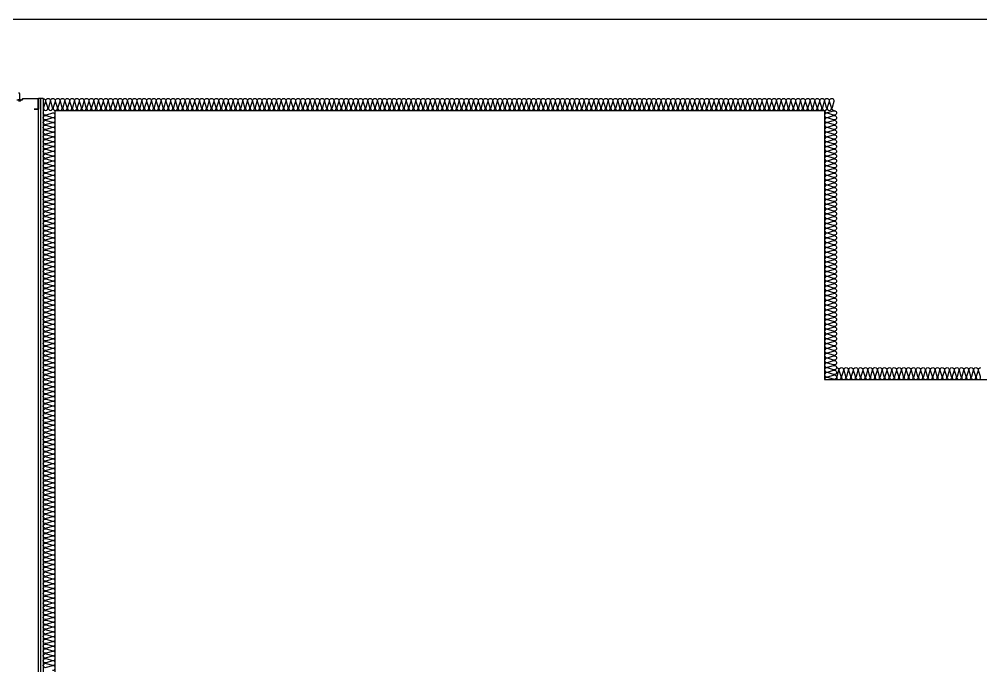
# Model space of a CAD drawing. Header units: millimetres. Extents: x 19868 to 801382, y -4805 to 85279.
# Drawn here: x 344988 to 348988, y 40988 to 43679 of the extents above; entities that cross this region are included whole.
import ezdxf

# ---------------------------------------------------------------- set-up
doc = ezdxf.new("R2010")
doc.units = ezdxf.units.MM
doc.header["$LTSCALE"] = 250
for name, color, linetype in [('8입면선', 8, 'Continuous'), ('A-FIN', 6, 'Continuous'), ('A-WALL-D', 7, 'Continuous'), ('GAGAM-DT', 7, 'Continuous'), ('ISL', 251, 'Continuous'), ('입면', 7, 'Continuous')]:
    doc.layers.add(name, color=color, linetype=linetype)

# ---------------------------------------------------------------- blocks, each defined once
blk = doc.blocks.new('*U117')
at = {"layer": '8입면선', "color": 8}
blk.add_line((3316577.6, 471911.4), (3316577.6, 480331.4), dxfattribs=at)
at = {"layer": 'A-WALL-D'}
for p, q in [((3316567.6, 471921.4), (3316567.6, 480331.4)), ((3316587.6, 480331.4), (3316567.6, 480331.4)), ((3316587.6, 480331.4), (3316587.6, 471911.4))]:
    blk.add_line(p, q, dxfattribs=at)
at = {"layer": 'GAGAM-DT', "color": 8}
for p, q in [((3316492.7, 480325.6), (3316482.8, 480325.6)), ((3316491.2, 480320.6), (3316484.3, 480320.6)), ((3316490.3, 480351.5), (3316485.3, 480357)), ((3316490.3, 480325.6), (3316490.3, 480351.5)), ((3316490.3, 480325.6), (3316490.3, 480320.6)), ((3316492.7, 480325.6), (3316492.7, 480322.1))]:
    blk.add_line(p, q, dxfattribs=at)
blk.add_arc((3316491.2, 480322.1), 1.51, 270, 0, dxfattribs=at)
at = {"layer": '입면', "color": 6}
for p, q in [((3316497.8, 480324.4), (3316477.4, 480324.4)), ((3316477.9, 480325.6), (3316497.3, 480325.6)), ((3316497.3, 480325.6), (3316502.3, 480331.4)), ((3316502.8, 480330.2), (3316497.8, 480324.4)), ((3316502.3, 480331.4), (3316567.6, 480331.4)), ((3316566.4, 480330.2), (3316502.8, 480330.2)), ((3316566.4, 480287.6), (3316566.4, 480330.2)), ((3316567.6, 480331.4), (3316567.6, 480286.4)), ((3316549.8, 480286.4), (3316549.8, 480287.6)), ((3316549.8, 480287.6), (3316566.4, 480287.6)), ((3316567.6, 480286.4), (3316549.8, 480286.4))]:
    blk.add_line(p, q, dxfattribs=at)

msp = doc.modelspace()

# ---------------------------------------------------------------- linework, layer by layer
at = {"layer": 'A-FIN'}
msp.add_line((337688.2, 43678.9), (365488.2, 43678.9), dxfattribs=at)
at = {"layer": 'ISL'}
for points in [[(345088.2, 43348.9, -0.509089), (345097.1, 43336.8), (345089.4, 43311.1, 0.509267), (345098.2, 43298.9, 0.509267), (345107.1, 43311.1), (345099.4, 43336.8, -1.372593), (345117.1, 43336.8), (345109.4, 43311.1, 0.509267), (345118.2, 43298.9, 0.509267), (345127.1, 43311.1), (345119.4, 43336.8, -1.372593), (345137.1, 43336.8), (345129.4, 43311.1, 0.509267), (345138.2, 43298.9, 0.509267), (345147.1, 43311.1), (345139.4, 43336.8, -1.372593), (345157.1, 43336.8), (345149.4, 43311.1, 0.509267), (345158.2, 43298.9, 0.509267), (345167.1, 43311.1), (345159.4, 43336.8, -1.372593), (345177.1, 43336.8), (345169.4, 43311.1, 0.509267), (345178.2, 43298.9, 0.509267), (345187.1, 43311.1), (345179.4, 43336.8, -1.372593), (345197.1, 43336.8), (345189.4, 43311.1, 0.509267), (345198.2, 43298.9, 0.509267), (345207.1, 43311.1), (345199.4, 43336.8, -1.372593), (345217.1, 43336.8), (345209.4, 43311.1, 0.509267), (345218.2, 43298.9, 0.509267), (345227.1, 43311.1), (345219.4, 43336.8, -1.372593), (345237.1, 43336.8), (345229.4, 43311.1, 0.509267), (345238.2, 43298.9, 0.509267), (345247.1, 43311.1), (345239.4, 43336.8, -1.372593), (345257.1, 43336.8), (345249.4, 43311.1, 0.509267), (345258.2, 43298.9, 0.509267), (345267.1, 43311.1), (345259.4, 43336.8, -1.372593), (345277.1, 43336.8), (345269.4, 43311.1, 0.509267), (345278.2, 43298.9, 0.509267), (345287.1, 43311.1), (345279.4, 43336.8, -1.372593), (345297.1, 43336.8), (345289.4, 43311.1, 0.509267), (345298.2, 43298.9, 0.509267), (345307.1, 43311.1), (345299.4, 43336.8, -1.372593), (345317.1, 43336.8), (345309.4, 43311.1, 0.509267), (345318.2, 43298.9, 0.509267), (345327.1, 43311.1), (345319.4, 43336.8, -1.372593), (345337.1, 43336.8), (345329.4, 43311.1, 0.509267), (345338.2, 43298.9, 0.509267), (345347.1, 43311.1), (345339.4, 43336.8, -1.372593), (345357.1, 43336.8), (345349.4, 43311.1, 0.509267), (345358.2, 43298.9, 0.509267), (345367.1, 43311.1), (345359.4, 43336.8, -1.372593), (345377.1, 43336.8), (345369.4, 43311.1, 0.509267), (345378.2, 43298.9, 0.509267), (345387.1, 43311.1), (345379.4, 43336.8, -1.372593), (345397.1, 43336.8), (345389.4, 43311.1, 0.509267), (345398.2, 43298.9, 0.509267), (345407.1, 43311.1), (345399.4, 43336.8, -1.372593), (345417.1, 43336.8), (345409.4, 43311.1, 0.509267), (345418.2, 43298.9, 0.509267), (345427.1, 43311.1), (345419.4, 43336.8, -1.372593), (345437.1, 43336.8), (345429.4, 43311.1, 0.509267), (345438.2, 43298.9, 0.509267), (345447.1, 43311.1), (345439.4, 43336.8, -1.372593), (345457.1, 43336.8), (345449.4, 43311.1, 0.509267), (345458.2, 43298.9, 0.509267), (345467.1, 43311.1), (345459.4, 43336.8, -1.372593), (345477.1, 43336.8), (345469.4, 43311.1, 0.509267), (345478.2, 43298.9, 0.509267), (345487.1, 43311.1), (345479.4, 43336.8, -1.372593), (345497.1, 43336.8), (345489.4, 43311.1, 0.509267), (345498.2, 43298.9, 0.509267), (345507.1, 43311.1), (345499.4, 43336.8, -1.372593), (345517.1, 43336.8), (345509.4, 43311.1, 0.509267), (345518.2, 43298.9, 0.509267), (345527.1, 43311.1), (345519.4, 43336.8, -1.372593), (345537.1, 43336.8), (345529.4, 43311.1, 0.509267), (345538.2, 43298.9, 0.509267), (345547.1, 43311.1), (345539.4, 43336.8, -1.372593), (345557.1, 43336.8), (345549.4, 43311.1, 0.509267), (345558.2, 43298.9, 0.509267), (345567.1, 43311.1), (345559.4, 43336.8, -1.372593), (345577.1, 43336.8), (345569.4, 43311.1, 0.509267), (345578.2, 43298.9, 0.509267), (345587.1, 43311.1), (345579.4, 43336.8, -1.372593), (345597.1, 43336.8), (345589.4, 43311.1, 0.509267), (345598.2, 43298.9, 0.509267), (345607.1, 43311.1), (345599.4, 43336.8, -1.372593), (345617.1, 43336.8), (345609.4, 43311.1, 0.509267), (345618.2, 43298.9, 0.509267), (345627.1, 43311.1), (345619.4, 43336.8, -1.372593), (345637.1, 43336.8), (345629.4, 43311.1, 0.509267), (345638.2, 43298.9, 0.509267), (345647.1, 43311.1), (345639.4, 43336.8, -1.372593), (345657.1, 43336.8), (345649.4, 43311.1, 0.509267), (345658.2, 43298.9, 0.509267), (345667.1, 43311.1), (345659.4, 43336.8, -1.372593), (345677.1, 43336.8), (345669.4, 43311.1, 0.509267), (345678.2, 43298.9, 0.509267), (345687.1, 43311.1), (345679.4, 43336.8, -1.372593), (345697.1, 43336.8), (345689.4, 43311.1, 0.509267), (345698.2, 43298.9, 0.509267), (345707.1, 43311.1), (345699.4, 43336.8, -1.372593), (345717.1, 43336.8), (345709.4, 43311.1, 0.509267), (345718.2, 43298.9, 0.509267), (345727.1, 43311.1), (345719.4, 43336.8, -1.372593), (345737.1, 43336.8), (345729.4, 43311.1, 0.509267), (345738.2, 43298.9, 0.509267), (345747.1, 43311.1), (345739.4, 43336.8, -1.372593), (345757.1, 43336.8), (345749.4, 43311.1, 0.509267), (345758.2, 43298.9, 0.509267), (345767.1, 43311.1), (345759.4, 43336.8, -1.372593), (345777.1, 43336.8), (345769.4, 43311.1, 0.509267), (345778.2, 43298.9, 0.509267), (345787.1, 43311.1), (345779.4, 43336.8, -1.372593), (345797.1, 43336.8), (345789.4, 43311.1, 0.509267), (345798.2, 43298.9, 0.509267), (345807.1, 43311.1), (345799.4, 43336.8, -1.372593), (345817.1, 43336.8), (345809.4, 43311.1, 0.509267), (345818.2, 43298.9, 0.509267), (345827.1, 43311.1), (345819.4, 43336.8, -1.372593), (345837.1, 43336.8), (345829.4, 43311.1, 0.509267), (345838.2, 43298.9, 0.509267), (345847.1, 43311.1), (345839.4, 43336.8, -1.372593), (345857.1, 43336.8), (345849.4, 43311.1, 0.509267), (345858.2, 43298.9, 0.509267), (345867.1, 43311.1), (345859.4, 43336.8, -1.372593), (345877.1, 43336.8), (345869.4, 43311.1, 0.509267), (345878.2, 43298.9, 0.509267), (345887.1, 43311.1), (345879.4, 43336.8, -1.372593), (345897.1, 43336.8), (345889.4, 43311.1, 0.509267), (345898.2, 43298.9, 0.509267), (345907.1, 43311.1), (345899.4, 43336.8, -1.372593), (345917.1, 43336.8), (345909.4, 43311.1, 0.509267), (345918.2, 43298.9, 0.509267), (345927.1, 43311.1), (345919.4, 43336.8, -1.372593), (345937.1, 43336.8), (345929.4, 43311.1, 0.509267), (345938.2, 43298.9, 0.509267), (345947.1, 43311.1), (345939.4, 43336.8, -1.372593), (345957.1, 43336.8), (345949.4, 43311.1, 0.509267), (345958.2, 43298.9, 0.509267), (345967.1, 43311.1), (345959.4, 43336.8, -1.372593), (345977.1, 43336.8), (345969.4, 43311.1, 0.509267), (345978.2, 43298.9, 0.509267), (345987.1, 43311.1), (345979.4, 43336.8, -1.372593), (345997.1, 43336.8), (345989.4, 43311.1, 0.509267), (345998.2, 43298.9, 0.509267), (346007.1, 43311.1), (345999.4, 43336.8, -1.372593), (346017.1, 43336.8), (346009.4, 43311.1, 0.509267), (346018.2, 43298.9, 0.509267), (346027.1, 43311.1), (346019.4, 43336.8, -1.372593), (346037.1, 43336.8), (346029.4, 43311.1, 0.509267), (346038.2, 43298.9, 0.509267), (346047.1, 43311.1), (346039.4, 43336.8, -1.372593), (346057.1, 43336.8), (346049.4, 43311.1, 0.509267), (346058.2, 43298.9, 0.509267), (346067.1, 43311.1), (346059.4, 43336.8, -1.372593), (346077.1, 43336.8), (346069.4, 43311.1, 0.509267), (346078.2, 43298.9, 0.509267), (346087.1, 43311.1), (346079.4, 43336.8, -1.372593), (346097.1, 43336.8), (346089.4, 43311.1, 0.509267), (346098.2, 43298.9, 0.509267), (346107.1, 43311.1), (346099.4, 43336.8, -1.372593), (346117.1, 43336.8), (346109.4, 43311.1, 0.509267), (346118.2, 43298.9, 0.509267), (346127.1, 43311.1), (346119.4, 43336.8, -1.372593), (346137.1, 43336.8), (346129.4, 43311.1, 0.509267), (346138.2, 43298.9, 0.509267), (346147.1, 43311.1), (346139.4, 43336.8, -1.372593), (346157.1, 43336.8), (346149.4, 43311.1, 0.509267), (346158.2, 43298.9, 0.509267), (346167.1, 43311.1), (346159.4, 43336.8, -1.372593), (346177.1, 43336.8), (346169.4, 43311.1, 0.509267), (346178.2, 43298.9, 0.509267), (346187.1, 43311.1), (346179.4, 43336.8, -1.372593), (346197.1, 43336.8), (346189.4, 43311.1, 0.509267), (346198.2, 43298.9, 0.509267), (346207.1, 43311.1), (346199.4, 43336.8, -1.372593), (346217.1, 43336.8), (346209.4, 43311.1, 0.509267), (346218.2, 43298.9, 0.509267), (346227.1, 43311.1), (346219.4, 43336.8, -1.372593), (346237.1, 43336.8), (346229.4, 43311.1, 0.509267), (346238.2, 43298.9, 0.509267), (346247.1, 43311.1), (346239.4, 43336.8, -1.372593), (346257.1, 43336.8), (346249.4, 43311.1, 0.509267), (346258.2, 43298.9, 0.509267), (346267.1, 43311.1), (346259.4, 43336.8, -1.372593), (346277.1, 43336.8), (346269.4, 43311.1, 0.509267), (346278.2, 43298.9, 0.509267), (346287.1, 43311.1), (346279.4, 43336.8, -1.372593), (346297.1, 43336.8), (346289.4, 43311.1, 0.509267), (346298.2, 43298.9, 0.509267), (346307.1, 43311.1), (346299.4, 43336.8, -1.372593), (346317.1, 43336.8), (346309.4, 43311.1, 0.509267), (346318.2, 43298.9, 0.509267), (346327.1, 43311.1), (346319.4, 43336.8, -1.372593), (346337.1, 43336.8), (346329.4, 43311.1, 0.509267), (346338.2, 43298.9, 0.509267), (346347.1, 43311.1), (346339.4, 43336.8, -1.372593), (346357.1, 43336.8), (346349.4, 43311.1, 0.509267), (346358.2, 43298.9, 0.509267), (346367.1, 43311.1), (346359.4, 43336.8, -1.372593), (346377.1, 43336.8), (346369.4, 43311.1, 0.509267), (346378.2, 43298.9, 0.509267), (346387.1, 43311.1), (346379.4, 43336.8, -1.372593), (346397.1, 43336.8), (346389.4, 43311.1, 0.509267), (346398.2, 43298.9, 0.509267), (346407.1, 43311.1), (346399.4, 43336.8, -1.372593), (346417.1, 43336.8), (346409.4, 43311.1, 0.509267), (346418.2, 43298.9, 0.509267), (346427.1, 43311.1), (346419.4, 43336.8, -1.372593), (346437.1, 43336.8), (346429.4, 43311.1, 0.509267), (346438.2, 43298.9, 0.509267), (346447.1, 43311.1), (346439.4, 43336.8, -1.372593), (346457.1, 43336.8), (346449.4, 43311.1, 0.509267), (346458.2, 43298.9, 0.509267), (346467.1, 43311.1), (346459.4, 43336.8, -1.372593), (346477.1, 43336.8), (346469.4, 43311.1, 0.509267), (346478.2, 43298.9, 0.509267), (346487.1, 43311.1), (346479.4, 43336.8, -1.372593), (346497.1, 43336.8), (346489.4, 43311.1, 0.509267), (346498.2, 43298.9, 0.509267), (346507.1, 43311.1), (346499.4, 43336.8, -1.372593), (346517.1, 43336.8), (346509.4, 43311.1, 0.509267), (346518.2, 43298.9, 0.509267), (346527.1, 43311.1), (346519.4, 43336.8, -1.372593), (346537.1, 43336.8), (346529.4, 43311.1, 0.509267), (346538.2, 43298.9, 0.509267), (346547.1, 43311.1), (346539.4, 43336.8, -1.372593), (346557.1, 43336.8), (346549.4, 43311.1, 0.509267), (346558.2, 43298.9, 0.509267), (346567.1, 43311.1), (346559.4, 43336.8, -1.372593), (346577.1, 43336.8), (346569.4, 43311.1, 0.509267), (346578.2, 43298.9, 0.509267), (346587.1, 43311.1), (346579.4, 43336.8, -1.372593), (346597.1, 43336.8), (346589.4, 43311.1, 0.509267), (346598.2, 43298.9, 0.509267), (346607.1, 43311.1), (346599.4, 43336.8, -1.372593), (346617.1, 43336.8), (346609.4, 43311.1, 0.509267), (346618.2, 43298.9, 0.509267), (346627.1, 43311.1), (346619.4, 43336.8, -1.372593), (346637.1, 43336.8), (346629.4, 43311.1, 0.509267), (346638.2, 43298.9, 0.509267), (346647.1, 43311.1), (346639.4, 43336.8, -1.372593), (346657.1, 43336.8), (346649.4, 43311.1, 0.509267), (346658.2, 43298.9, 0.509267), (346667.1, 43311.1), (346659.4, 43336.8, -1.372593), (346677.1, 43336.8), (346669.4, 43311.1, 0.509267), (346678.2, 43298.9, 0.509267), (346687.1, 43311.1), (346679.4, 43336.8, -1.372593), (346697.1, 43336.8), (346689.4, 43311.1, 0.509267), (346698.2, 43298.9, 0.509267), (346707.1, 43311.1), (346699.4, 43336.8, -1.372593), (346717.1, 43336.8), (346709.4, 43311.1, 0.509267), (346718.2, 43298.9, 0.509267), (346727.1, 43311.1), (346719.4, 43336.8, -1.372593), (346737.1, 43336.8), (346729.4, 43311.1, 0.509267), (346738.2, 43298.9, 0.509267), (346747.1, 43311.1), (346739.4, 43336.8, -1.372593), (346757.1, 43336.8), (346749.4, 43311.1, 0.509267), (346758.2, 43298.9, 0.509267), (346767.1, 43311.1), (346759.4, 43336.8, -1.372593), (346777.1, 43336.8), (346769.4, 43311.1, 0.509267), (346778.2, 43298.9, 0.509267), (346787.1, 43311.1), (346779.4, 43336.8, -1.372593), (346797.1, 43336.8), (346789.4, 43311.1, 0.509267), (346798.2, 43298.9, 0.509267), (346807.1, 43311.1), (346799.4, 43336.8, -1.372593), (346817.1, 43336.8), (346809.4, 43311.1, 0.509267), (346818.2, 43298.9, 0.509267), (346827.1, 43311.1), (346819.4, 43336.8, -1.372593), (346837.1, 43336.8), (346829.4, 43311.1, 0.509267), (346838.2, 43298.9, 0.509267), (346847.1, 43311.1), (346839.4, 43336.8, -1.372593), (346857.1, 43336.8), (346849.4, 43311.1, 0.509267), (346858.2, 43298.9, 0.509267), (346867.1, 43311.1), (346859.4, 43336.8, -1.372593), (346877.1, 43336.8), (346869.4, 43311.1, 0.509267), (346878.2, 43298.9, 0.509267), (346887.1, 43311.1), (346879.4, 43336.8, -1.372593), (346897.1, 43336.8), (346889.4, 43311.1, 0.509267), (346898.2, 43298.9, 0.509267), (346907.1, 43311.1), (346899.4, 43336.8, -1.372593), (346917.1, 43336.8), (346909.4, 43311.1, 0.509267), (346918.2, 43298.9, 0.509267), (346927.1, 43311.1), (346919.4, 43336.8, -1.372593), (346937.1, 43336.8), (346929.4, 43311.1, 0.509267), (346938.2, 43298.9, 0.509267), (346947.1, 43311.1), (346939.4, 43336.8, -1.372593), (346957.1, 43336.8), (346949.4, 43311.1, 0.509267), (346958.2, 43298.9, 0.509267), (346967.1, 43311.1), (346959.4, 43336.8, -1.372593), (346977.1, 43336.8), (346969.4, 43311.1, 0.509267), (346978.2, 43298.9, 0.509267), (346987.1, 43311.1), (346979.4, 43336.8, -1.372593), (346997.1, 43336.8), (346989.4, 43311.1, 0.509267), (346998.2, 43298.9, 0.509267), (347007.1, 43311.1), (346999.4, 43336.8, -1.372593), (347017.1, 43336.8), (347009.4, 43311.1, 0.509267), (347018.2, 43298.9, 0.509267), (347027.1, 43311.1), (347019.4, 43336.8, -1.372593), (347037.1, 43336.8), (347029.4, 43311.1, 0.509267), (347038.2, 43298.9, 0.509267), (347047.1, 43311.1), (347039.4, 43336.8, -1.372593), (347057.1, 43336.8), (347049.4, 43311.1, 0.509267), (347058.2, 43298.9, 0.509267), (347067.1, 43311.1), (347059.4, 43336.8, -1.372593), (347077.1, 43336.8), (347069.4, 43311.1, 0.509267), (347078.2, 43298.9, 0.509267), (347087.1, 43311.1), (347079.4, 43336.8, -1.372593), (347097.1, 43336.8), (347089.4, 43311.1, 0.509267), (347098.2, 43298.9, 0.509267), (347107.1, 43311.1), (347099.4, 43336.8, -1.372593), (347117.1, 43336.8), (347109.4, 43311.1, 0.509267), (347118.2, 43298.9, 0.509267), (347127.1, 43311.1), (347119.4, 43336.8, -1.372593), (347137.1, 43336.8), (347129.4, 43311.1, 0.509267), (347138.2, 43298.9, 0.509267), (347147.1, 43311.1), (347139.4, 43336.8, -1.372593), (347157.1, 43336.8), (347149.4, 43311.1, 0.509267), (347158.2, 43298.9, 0.509267), (347167.1, 43311.1), (347159.4, 43336.8, -1.372593), (347177.1, 43336.8), (347169.4, 43311.1, 0.509267), (347178.2, 43298.9, 0.509267), (347187.1, 43311.1), (347179.4, 43336.8, -1.372593), (347197.1, 43336.8), (347189.4, 43311.1, 0.509267), (347198.2, 43298.9, 0.509267), (347207.1, 43311.1), (347199.4, 43336.8, -1.372593), (347217.1, 43336.8), (347209.4, 43311.1, 0.509267), (347218.2, 43298.9, 0.509267), (347227.1, 43311.1), (347219.4, 43336.8, -1.372593), (347237.1, 43336.8), (347229.4, 43311.1, 0.509267), (347238.2, 43298.9, 0.509267), (347247.1, 43311.1), (347239.4, 43336.8, -1.372593), (347257.1, 43336.8), (347249.4, 43311.1, 0.509267), (347258.2, 43298.9, 0.509267), (347267.1, 43311.1), (347259.4, 43336.8, -1.372593), (347277.1, 43336.8), (347269.4, 43311.1, 0.509267), (347278.2, 43298.9, 0.509267), (347287.1, 43311.1), (347279.4, 43336.8, -1.372593), (347297.1, 43336.8), (347289.4, 43311.1, 0.509267), (347298.2, 43298.9, 0.509267), (347307.1, 43311.1), (347299.4, 43336.8, -1.372593), (347317.1, 43336.8), (347309.4, 43311.1, 0.509267), (347318.2, 43298.9, 0.509267), (347327.1, 43311.1), (347319.4, 43336.8, -1.372593), (347337.1, 43336.8), (347329.4, 43311.1, 0.509267), (347338.2, 43298.9, 0.509267), (347347.1, 43311.1), (347339.4, 43336.8, -1.372593), (347357.1, 43336.8), (347349.4, 43311.1, 0.509267), (347358.2, 43298.9, 0.509267), (347367.1, 43311.1), (347359.4, 43336.8, -1.372593), (347377.1, 43336.8), (347369.4, 43311.1, 0.509267), (347378.2, 43298.9, 0.509267), (347387.1, 43311.1), (347379.4, 43336.8, -1.372593), (347397.1, 43336.8), (347389.4, 43311.1, 0.509267), (347398.2, 43298.9, 0.509267), (347407.1, 43311.1), (347399.4, 43336.8, -1.372593), (347417.1, 43336.8), (347409.4, 43311.1, 0.509267), (347418.2, 43298.9, 0.509267), (347427.1, 43311.1), (347419.4, 43336.8, -1.372593), (347437.1, 43336.8), (347429.4, 43311.1, 0.509267), (347438.2, 43298.9, 0.509267), (347447.1, 43311.1), (347439.4, 43336.8, -1.372593), (347457.1, 43336.8), (347449.4, 43311.1, 0.509267), (347458.2, 43298.9, 0.509267), (347467.1, 43311.1), (347459.4, 43336.8, -1.372593), (347477.1, 43336.8), (347469.4, 43311.1, 0.509267), (347478.2, 43298.9, 0.509267), (347487.1, 43311.1), (347479.4, 43336.8, -1.372593), (347497.1, 43336.8), (347489.4, 43311.1, 0.509267), (347498.2, 43298.9, 0.509267), (347507.1, 43311.1), (347499.4, 43336.8, -1.372593), (347517.1, 43336.8), (347509.4, 43311.1, 0.509267), (347518.2, 43298.9, 0.509267), (347527.1, 43311.1), (347519.4, 43336.8, -1.372593), (347537.1, 43336.8), (347529.4, 43311.1, 0.509267), (347538.2, 43298.9, 0.509267), (347547.1, 43311.1), (347539.4, 43336.8, -1.372593), (347557.1, 43336.8), (347549.4, 43311.1, 0.509267), (347558.2, 43298.9, 0.509267), (347567.1, 43311.1), (347559.4, 43336.8, -1.372593), (347577.1, 43336.8), (347569.4, 43311.1, 0.509267), (347578.2, 43298.9, 0.509267), (347587.1, 43311.1), (347579.4, 43336.8, -1.372593), (347597.1, 43336.8), (347589.4, 43311.1, 0.509267), (347598.2, 43298.9, 0.509267), (347607.1, 43311.1), (347599.4, 43336.8, -1.372593), (347617.1, 43336.8), (347609.4, 43311.1, 0.509267), (347618.2, 43298.9, 0.509267), (347627.1, 43311.1), (347619.4, 43336.8, -1.372593), (347637.1, 43336.8), (347629.4, 43311.1, 0.509267), (347638.2, 43298.9, 0.509267), (347647.1, 43311.1), (347639.4, 43336.8, -1.372593), (347657.1, 43336.8), (347649.4, 43311.1, 0.509267), (347658.2, 43298.9, 0.509267), (347667.1, 43311.1), (347659.4, 43336.8, -1.372593), (347677.1, 43336.8), (347669.4, 43311.1, 0.509267), (347678.2, 43298.9, 0.509267), (347687.1, 43311.1), (347679.4, 43336.8, -1.372593), (347697.1, 43336.8), (347689.4, 43311.1, 0.509267), (347698.2, 43298.9, 0.509267), (347707.1, 43311.1), (347699.4, 43336.8, -1.372593), (347717.1, 43336.8), (347709.4, 43311.1, 0.509267), (347718.2, 43298.9, 0.509267), (347727.1, 43311.1), (347719.4, 43336.8, -1.372593), (347737.1, 43336.8), (347729.4, 43311.1, 0.509267), (347738.2, 43298.9, 0.509267), (347747.1, 43311.1), (347739.4, 43336.8, -1.372593), (347757.1, 43336.8), (347749.4, 43311.1, 0.509267), (347758.2, 43298.9, 0.509267), (347767.1, 43311.1), (347759.4, 43336.8, -1.372593), (347777.1, 43336.8), (347769.4, 43311.1, 0.509267), (347778.2, 43298.9, 0.509267), (347787.1, 43311.1), (347779.4, 43336.8, -1.372593), (347797.1, 43336.8), (347789.4, 43311.1, 0.509267), (347798.2, 43298.9, 0.509267), (347807.1, 43311.1), (347799.4, 43336.8, -1.372593), (347817.1, 43336.8), (347809.4, 43311.1, 0.509267), (347818.2, 43298.9, 0.509267), (347827.1, 43311.1), (347819.4, 43336.8, -1.372593), (347837.1, 43336.8), (347829.4, 43311.1, 0.509267), (347838.2, 43298.9, 0.509267), (347847.1, 43311.1), (347839.4, 43336.8, -1.372593), (347857.1, 43336.8), (347849.4, 43311.1, 0.509267), (347858.2, 43298.9, 0.509267), (347867.1, 43311.1), (347859.4, 43336.8, -1.372593), (347877.1, 43336.8), (347869.4, 43311.1, 0.509267), (347878.2, 43298.9, 0.509267), (347887.1, 43311.1), (347879.4, 43336.8, -1.372593), (347897.1, 43336.8), (347889.4, 43311.1, 0.509267), (347898.2, 43298.9, 0.509267), (347907.1, 43311.1), (347899.4, 43336.8, -1.372593), (347917.1, 43336.8), (347909.4, 43311.1, 0.509267), (347918.2, 43298.9, 0.509267), (347927.1, 43311.1), (347919.4, 43336.8, -1.372593), (347937.1, 43336.8), (347929.4, 43311.1, 0.509267), (347938.2, 43298.9, 0.509267), (347947.1, 43311.1), (347939.4, 43336.8, -1.372593), (347957.1, 43336.8), (347949.4, 43311.1, 0.509267), (347958.2, 43298.9, 0.509267), (347967.1, 43311.1), (347959.4, 43336.8, -1.372593), (347977.1, 43336.8), (347969.4, 43311.1, 0.509267), (347978.2, 43298.9, 0.509267), (347987.1, 43311.1), (347979.4, 43336.8, -1.372593), (347997.1, 43336.8), (347989.4, 43311.1, 0.509267), (347998.2, 43298.9, 0.509267), (348007.1, 43311.1), (347999.4, 43336.8, -1.372593), (348017.1, 43336.8), (348009.4, 43311.1, 0.509267), (348018.2, 43298.9, 0.509267), (348027.1, 43311.1), (348019.4, 43336.8, -1.372593), (348037.1, 43336.8), (348029.4, 43311.1, 0.509267), (348038.2, 43298.9, 0.509267), (348047.1, 43311.1), (348039.4, 43336.8, -1.372593), (348057.1, 43336.8), (348049.4, 43311.1, 0.509267), (348058.2, 43298.9, 0.509267), (348067.1, 43311.1), (348059.4, 43336.8, -1.372593), (348077.1, 43336.8), (348069.4, 43311.1, 0.509267), (348078.2, 43298.9, 0.509267), (348087.1, 43311.1), (348079.4, 43336.8, -1.372593), (348097.1, 43336.8), (348089.4, 43311.1, 0.509267), (348098.2, 43298.9, 0.509267), (348107.1, 43311.1), (348099.4, 43336.8, -1.372593), (348117.1, 43336.8), (348109.4, 43311.1, 0.509267), (348118.2, 43298.9, 0.509267), (348127.1, 43311.1), (348119.4, 43336.8, -1.372593), (348137.1, 43336.8), (348129.4, 43311.1, 0.509267), (348138.2, 43298.9, 0.509267), (348147.1, 43311.1), (348139.4, 43336.8, -1.372593), (348157.1, 43336.8), (348149.4, 43311.1, 0.509267), (348158.2, 43298.9, 0.509267), (348167.1, 43311.1), (348159.4, 43336.8, -1.372593), (348177.1, 43336.8), (348169.4, 43311.1, 0.509267), (348178.2, 43298.9, 0.509267), (348187.1, 43311.1), (348179.4, 43336.8, -1.372593), (348197.1, 43336.8), (348189.4, 43311.1, 0.509267), (348198.2, 43298.9, 0.509267), (348207.1, 43311.1), (348199.4, 43336.8, -1.372593), (348217.1, 43336.8), (348209.4, 43311.1, 0.509267), (348218.2, 43298.9, 0.509267), (348227.1, 43311.1), (348219.4, 43336.8, -1.372593), (348237.1, 43336.8), (348229.4, 43311.1, 0.509267), (348238.2, 43298.9, 0.509267), (348247.1, 43311.1), (348239.4, 43336.8, -1.372593), (348257.1, 43336.8), (348249.4, 43311.1, 0.509267), (348258.2, 43298.9, 0.509267), (348267.1, 43311.1), (348259.4, 43336.8, -1.372593), (348277.1, 43336.8), (348269.4, 43311.1, 0.509267), (348278.2, 43298.9, 0.509267), (348287.1, 43311.1), (348279.4, 43336.8, -1.372593), (348297.1, 43336.8), (348289.4, 43311.1, 0.509267), (348298.2, 43298.9, 0.509267), (348307.1, 43311.1), (348299.4, 43336.8, -1.372593), (348317.1, 43336.8), (348309.4, 43311.1, 0.509267), (348318.2, 43298.9, 0.509267), (348327.1, 43311.1), (348319.4, 43336.8, -1.372593), (348337.1, 43336.8), (348329.4, 43311.1, 0.509267), (348338.2, 43298.9, 0.509267), (348347.1, 43311.1), (348339.4, 43336.8, -1.372593), (348357.1, 43336.8), (348349.4, 43311.1, 0.509267), (348358.2, 43298.9, 0.509267), (348367.1, 43311.1), (348359.4, 43336.8, -1.372593), (348377.1, 43336.8), (348369.4, 43311.1, 0.509267), (348378.2, 43298.9)], [(345126.1, 40970.1, 1.372593), (345126.1, 40987.8), (345100.3, 40980.1, -0.509267), (345088.2, 40988.9, -0.509267), (345100.3, 40997.8), (345126.1, 40990.1, 1.372593), (345126.1, 41007.8), (345100.3, 41000.1, -0.509267), (345088.2, 41008.9, -0.509267), (345100.3, 41017.8), (345126.1, 41010.1, 1.372593), (345126.1, 41027.8), (345100.3, 41020.1, -0.509267), (345088.2, 41028.9, -0.509267), (345100.3, 41037.8), (345126.1, 41030.1, 1.372593), (345126.1, 41047.8), (345100.3, 41040.1, -0.509267), (345088.2, 41048.9, -0.509267), (345100.3, 41057.8), (345126.1, 41050.1, 1.372593), (345126.1, 41067.8), (345100.3, 41060.1, -0.509267), (345088.2, 41068.9, -0.509267), (345100.3, 41077.8), (345126.1, 41070.1, 1.372593), (345126.1, 41087.8), (345100.3, 41080.1, -0.509267), (345088.2, 41088.9, -0.509267), (345100.3, 41097.8), (345126.1, 41090.1, 1.372593), (345126.1, 41107.8), (345100.3, 41100.1, -0.509267), (345088.2, 41108.9, -0.509267), (345100.3, 41117.8), (345126.1, 41110.1, 1.372593), (345126.1, 41127.8), (345100.3, 41120.1, -0.509267), (345088.2, 41128.9, -0.509267), (345100.3, 41137.8), (345126.1, 41130.1, 1.372593), (345126.1, 41147.8), (345100.3, 41140.1, -0.509267), (345088.2, 41148.9, -0.509267), (345100.3, 41157.8), (345126.1, 41150.1, 1.372593), (345126.1, 41167.8), (345100.3, 41160.1, -0.509267), (345088.2, 41168.9, -0.509267), (345100.3, 41177.8), (345126.1, 41170.1, 1.372593), (345126.1, 41187.8), (345100.3, 41180.1, -0.509267), (345088.2, 41188.9, -0.509267), (345100.3, 41197.8), (345126.1, 41190.1, 1.372593), (345126.1, 41207.8), (345100.3, 41200.1, -0.509267), (345088.2, 41208.9, -0.509267), (345100.3, 41217.8), (345126.1, 41210.1, 1.372593), (345126.1, 41227.8), (345100.3, 41220.1, -0.509267), (345088.2, 41228.9, -0.509267), (345100.3, 41237.8), (345126.1, 41230.1, 1.372593), (345126.1, 41247.8), (345100.3, 41240.1, -0.509267), (345088.2, 41248.9, -0.509267), (345100.3, 41257.8), (345126.1, 41250.1, 1.372593), (345126.1, 41267.8), (345100.3, 41260.1, -0.509267), (345088.2, 41268.9, -0.509267), (345100.3, 41277.8), (345126.1, 41270.1, 1.372593), (345126.1, 41287.8), (345100.3, 41280.1, -0.509267), (345088.2, 41288.9, -0.509267), (345100.3, 41297.8), (345126.1, 41290.1, 1.372593), (345126.1, 41307.8), (345100.3, 41300.1, -0.509267), (345088.2, 41308.9, -0.509267), (345100.3, 41317.8), (345126.1, 41310.1, 1.372593), (345126.1, 41327.8), (345100.3, 41320.1, -0.509267), (345088.2, 41328.9, -0.509267), (345100.3, 41337.8), (345126.1, 41330.1, 1.372593), (345126.1, 41347.8), (345100.3, 41340.1, -0.509267), (345088.2, 41348.9, -0.509267), (345100.3, 41357.8), (345126.1, 41350.1, 1.372593), (345126.1, 41367.8), (345100.3, 41360.1, -0.509267), (345088.2, 41368.9, -0.509267), (345100.3, 41377.8), (345126.1, 41370.1, 1.372593), (345126.1, 41387.8), (345100.3, 41380.1, -0.509267), (345088.2, 41388.9, -0.509267), (345100.3, 41397.8), (345126.1, 41390.1, 1.372593), (345126.1, 41407.8), (345100.3, 41400.1, -0.509267), (345088.2, 41408.9, -0.509267), (345100.3, 41417.8), (345126.1, 41410.1, 1.372593), (345126.1, 41427.8), (345100.3, 41420.1, -0.509267), (345088.2, 41428.9, -0.509267), (345100.3, 41437.8), (345126.1, 41430.1, 1.372593), (345126.1, 41447.8), (345100.3, 41440.1, -0.509267), (345088.2, 41448.9, -0.509267), (345100.3, 41457.8), (345126.1, 41450.1, 1.372593), (345126.1, 41467.8), (345100.3, 41460.1, -0.509267), (345088.2, 41468.9, -0.509267), (345100.3, 41477.8), (345126.1, 41470.1, 1.372593), (345126.1, 41487.8), (345100.3, 41480.1, -0.509267), (345088.2, 41488.9, -0.509267), (345100.3, 41497.8), (345126.1, 41490.1, 1.372593), (345126.1, 41507.8), (345100.3, 41500.1, -0.509267), (345088.2, 41508.9, -0.509267), (345100.3, 41517.8), (345126.1, 41510.1, 1.372593), (345126.1, 41527.8), (345100.3, 41520.1, -0.509267), (345088.2, 41528.9, -0.509267), (345100.3, 41537.8), (345126.1, 41530.1, 1.372593), (345126.1, 41547.8), (345100.3, 41540.1, -0.509267), (345088.2, 41548.9, -0.509267), (345100.3, 41557.8), (345126.1, 41550.1, 1.372593), (345126.1, 41567.8), (345100.3, 41560.1, -0.509267), (345088.2, 41568.9, -0.509267), (345100.3, 41577.8), (345126.1, 41570.1, 1.372593), (345126.1, 41587.8), (345100.3, 41580.1, -0.509267), (345088.2, 41588.9, -0.509267), (345100.3, 41597.8), (345126.1, 41590.1, 1.372593), (345126.1, 41607.8), (345100.3, 41600.1, -0.509267), (345088.2, 41608.9, -0.509267), (345100.3, 41617.8), (345126.1, 41610.1, 1.372593), (345126.1, 41627.8), (345100.3, 41620.1, -0.509267), (345088.2, 41628.9, -0.509267), (345100.3, 41637.8), (345126.1, 41630.1, 1.372593), (345126.1, 41647.8), (345100.3, 41640.1, -0.509267), (345088.2, 41648.9, -0.509267), (345100.3, 41657.8), (345126.1, 41650.1, 1.372593), (345126.1, 41667.8), (345100.3, 41660.1, -0.509267), (345088.2, 41668.9, -0.509267), (345100.3, 41677.8), (345126.1, 41670.1, 1.372593), (345126.1, 41687.8), (345100.3, 41680.1, -0.509267), (345088.2, 41688.9, -0.509267), (345100.3, 41697.8), (345126.1, 41690.1, 1.372593), (345126.1, 41707.8), (345100.3, 41700.1, -0.509267), (345088.2, 41708.9, -0.509267), (345100.3, 41717.8), (345126.1, 41710.1, 1.372593), (345126.1, 41727.8), (345100.3, 41720.1, -0.509267), (345088.2, 41728.9, -0.509267), (345100.3, 41737.8), (345126.1, 41730.1, 1.372593), (345126.1, 41747.8), (345100.3, 41740.1, -0.509267), (345088.2, 41748.9, -0.509267), (345100.3, 41757.8), (345126.1, 41750.1, 1.372593), (345126.1, 41767.8), (345100.3, 41760.1, -0.509267), (345088.2, 41768.9, -0.509267), (345100.3, 41777.8), (345126.1, 41770.1, 1.372593), (345126.1, 41787.8), (345100.3, 41780.1, -0.509267), (345088.2, 41788.9, -0.509267), (345100.3, 41797.8), (345126.1, 41790.1, 1.372593), (345126.1, 41807.8), (345100.3, 41800.1, -0.509267), (345088.2, 41808.9, -0.509267), (345100.3, 41817.8), (345126.1, 41810.1, 1.372593), (345126.1, 41827.8), (345100.3, 41820.1, -0.509267), (345088.2, 41828.9, -0.509267), (345100.3, 41837.8), (345126.1, 41830.1, 1.372593), (345126.1, 41847.8), (345100.3, 41840.1, -0.509267), (345088.2, 41848.9, -0.509267), (345100.3, 41857.8), (345126.1, 41850.1, 1.372593), (345126.1, 41867.8), (345100.3, 41860.1, -0.509267), (345088.2, 41868.9, -0.509267), (345100.3, 41877.8), (345126.1, 41870.1, 1.372593), (345126.1, 41887.8), (345100.3, 41880.1, -0.509267), (345088.2, 41888.9, -0.509267), (345100.3, 41897.8), (345126.1, 41890.1, 1.372593), (345126.1, 41907.8), (345100.3, 41900.1, -0.509267), (345088.2, 41908.9, -0.509267), (345100.3, 41917.8), (345126.1, 41910.1, 1.372593), (345126.1, 41927.8), (345100.3, 41920.1, -0.509267), (345088.2, 41928.9, -0.509267), (345100.3, 41937.8), (345126.1, 41930.1, 1.372593), (345126.1, 41947.8), (345100.3, 41940.1, -0.509267), (345088.2, 41948.9, -0.509267), (345100.3, 41957.8), (345126.1, 41950.1, 1.372593), (345126.1, 41967.8), (345100.3, 41960.1, -0.509267), (345088.2, 41968.9, -0.509267), (345100.3, 41977.8), (345126.1, 41970.1, 1.372593), (345126.1, 41987.8), (345100.3, 41980.1, -0.509267), (345088.2, 41988.9, -0.509267), (345100.3, 41997.8), (345126.1, 41990.1, 1.372593), (345126.1, 42007.8), (345100.3, 42000.1, -0.509267), (345088.2, 42008.9, -0.509267), (345100.3, 42017.8), (345126.1, 42010.1, 1.372593), (345126.1, 42027.8), (345100.3, 42020.1, -0.509267), (345088.2, 42028.9, -0.509267), (345100.3, 42037.8), (345126.1, 42030.1, 1.372593), (345126.1, 42047.8), (345100.3, 42040.1, -0.509267), (345088.2, 42048.9, -0.509267), (345100.3, 42057.8), (345126.1, 42050.1, 1.372593), (345126.1, 42067.8), (345100.3, 42060.1, -0.509267), (345088.2, 42068.9, -0.509267), (345100.3, 42077.8), (345126.1, 42070.1, 1.372593), (345126.1, 42087.8), (345100.3, 42080.1, -0.509267), (345088.2, 42088.9, -0.509267), (345100.3, 42097.8), (345126.1, 42090.1, 1.372593), (345126.1, 42107.8), (345100.3, 42100.1, -0.509267), (345088.2, 42108.9, -0.509267), (345100.3, 42117.8), (345126.1, 42110.1, 1.372593), (345126.1, 42127.8), (345100.3, 42120.1, -0.509267), (345088.2, 42128.9, -0.509267), (345100.3, 42137.8), (345126.1, 42130.1, 1.372593), (345126.1, 42147.8), (345100.3, 42140.1, -0.509267), (345088.2, 42148.9, -0.509267), (345100.3, 42157.8), (345126.1, 42150.1, 1.372593), (345126.1, 42167.8), (345100.3, 42160.1, -0.509267), (345088.2, 42168.9, -0.509267), (345100.3, 42177.8), (345126.1, 42170.1, 1.372593), (345126.1, 42187.8), (345100.3, 42180.1, -0.509267), (345088.2, 42188.9, -0.509267), (345100.3, 42197.8), (345126.1, 42190.1, 1.372593), (345126.1, 42207.8), (345100.3, 42200.1, -0.509267), (345088.2, 42208.9, -0.509267), (345100.3, 42217.8), (345126.1, 42210.1, 1.372593), (345126.1, 42227.8), (345100.3, 42220.1, -0.509267), (345088.2, 42228.9, -0.509267), (345100.3, 42237.8), (345126.1, 42230.1, 1.372593), (345126.1, 42247.8), (345100.3, 42240.1, -0.509267), (345088.2, 42248.9, -0.509267), (345100.3, 42257.8), (345126.1, 42250.1, 1.372593), (345126.1, 42267.8), (345100.3, 42260.1, -0.509267), (345088.2, 42268.9, -0.509267), (345100.3, 42277.8), (345126.1, 42270.1, 1.372593), (345126.1, 42287.8), (345100.3, 42280.1, -0.509267), (345088.2, 42288.9, -0.509267), (345100.3, 42297.8), (345126.1, 42290.1, 1.372593), (345126.1, 42307.8), (345100.3, 42300.1, -0.509267), (345088.2, 42308.9, -0.509267), (345100.3, 42317.8), (345126.1, 42310.1, 1.372593), (345126.1, 42327.8), (345100.3, 42320.1, -0.509267), (345088.2, 42328.9, -0.509267), (345100.3, 42337.8), (345126.1, 42330.1, 1.372593), (345126.1, 42347.8), (345100.3, 42340.1, -0.509267), (345088.2, 42348.9, -0.509267), (345100.3, 42357.8), (345126.1, 42350.1, 1.372593), (345126.1, 42367.8), (345100.3, 42360.1, -0.509267), (345088.2, 42368.9, -0.509267), (345100.3, 42377.8), (345126.1, 42370.1, 1.372593), (345126.1, 42387.8), (345100.3, 42380.1, -0.509267), (345088.2, 42388.9, -0.509267), (345100.3, 42397.8), (345126.1, 42390.1, 1.372593), (345126.1, 42407.8), (345100.3, 42400.1, -0.509267), (345088.2, 42408.9, -0.509267), (345100.3, 42417.8), (345126.1, 42410.1, 1.372593), (345126.1, 42427.8), (345100.3, 42420.1, -0.509267), (345088.2, 42428.9, -0.509267), (345100.3, 42437.8), (345126.1, 42430.1, 1.372593), (345126.1, 42447.8), (345100.3, 42440.1, -0.509267), (345088.2, 42448.9, -0.509267), (345100.3, 42457.8), (345126.1, 42450.1, 1.372593), (345126.1, 42467.8), (345100.3, 42460.1, -0.509267), (345088.2, 42468.9, -0.509267), (345100.3, 42477.8), (345126.1, 42470.1, 1.372593), (345126.1, 42487.8), (345100.3, 42480.1, -0.509267), (345088.2, 42488.9, -0.509267), (345100.3, 42497.8), (345126.1, 42490.1, 1.372593), (345126.1, 42507.8), (345100.3, 42500.1, -0.509267), (345088.2, 42508.9, -0.509267), (345100.3, 42517.8), (345126.1, 42510.1, 1.372593), (345126.1, 42527.8), (345100.3, 42520.1, -0.509267), (345088.2, 42528.9, -0.509267), (345100.3, 42537.8), (345126.1, 42530.1, 1.372593), (345126.1, 42547.8), (345100.3, 42540.1, -0.509267), (345088.2, 42548.9, -0.509267), (345100.3, 42557.8), (345126.1, 42550.1, 1.372593), (345126.1, 42567.8), (345100.3, 42560.1, -0.509267), (345088.2, 42568.9, -0.509267), (345100.3, 42577.8), (345126.1, 42570.1, 1.372593), (345126.1, 42587.8), (345100.3, 42580.1, -0.509267), (345088.2, 42588.9, -0.509267), (345100.3, 42597.8), (345126.1, 42590.1, 1.372593), (345126.1, 42607.8), (345100.3, 42600.1, -0.509267), (345088.2, 42608.9, -0.509267), (345100.3, 42617.8), (345126.1, 42610.1, 1.372593), (345126.1, 42627.8), (345100.3, 42620.1, -0.509267), (345088.2, 42628.9, -0.509267), (345100.3, 42637.8), (345126.1, 42630.1, 1.372593), (345126.1, 42647.8), (345100.3, 42640.1, -0.509267), (345088.2, 42648.9, -0.509267), (345100.3, 42657.8), (345126.1, 42650.1, 1.372593), (345126.1, 42667.8), (345100.3, 42660.1, -0.509267), (345088.2, 42668.9, -0.509267), (345100.3, 42677.8), (345126.1, 42670.1, 1.372593), (345126.1, 42687.8), (345100.3, 42680.1, -0.509267), (345088.2, 42688.9, -0.509267), (345100.3, 42697.8), (345126.1, 42690.1, 1.372593), (345126.1, 42707.8), (345100.3, 42700.1, -0.509267), (345088.2, 42708.9, -0.509267), (345100.3, 42717.8), (345126.1, 42710.1, 1.372593), (345126.1, 42727.8), (345100.3, 42720.1, -0.509267), (345088.2, 42728.9, -0.509267), (345100.3, 42737.8), (345126.1, 42730.1, 1.372593), (345126.1, 42747.8), (345100.3, 42740.1, -0.509267), (345088.2, 42748.9, -0.509267), (345100.3, 42757.8), (345126.1, 42750.1, 1.372593), (345126.1, 42767.8), (345100.3, 42760.1, -0.509267), (345088.2, 42768.9, -0.509267), (345100.3, 42777.8), (345126.1, 42770.1, 1.372593), (345126.1, 42787.8), (345100.3, 42780.1, -0.509267), (345088.2, 42788.9, -0.509267), (345100.3, 42797.8), (345126.1, 42790.1, 1.372593), (345126.1, 42807.8), (345100.3, 42800.1, -0.509267), (345088.2, 42808.9, -0.509267), (345100.3, 42817.8), (345126.1, 42810.1, 1.372593), (345126.1, 42827.8), (345100.3, 42820.1, -0.509267), (345088.2, 42828.9, -0.509267), (345100.3, 42837.8), (345126.1, 42830.1, 1.372593), (345126.1, 42847.8), (345100.3, 42840.1, -0.509267), (345088.2, 42848.9, -0.509267), (345100.3, 42857.8), (345126.1, 42850.1, 1.372593), (345126.1, 42867.8), (345100.3, 42860.1, -0.509267), (345088.2, 42868.9, -0.509267), (345100.3, 42877.8), (345126.1, 42870.1, 1.372593), (345126.1, 42887.8), (345100.3, 42880.1, -0.509267), (345088.2, 42888.9, -0.509267), (345100.3, 42897.8), (345126.1, 42890.1, 1.372593), (345126.1, 42907.8), (345100.3, 42900.1, -0.509267), (345088.2, 42908.9, -0.509267), (345100.3, 42917.8), (345126.1, 42910.1, 1.372593), (345126.1, 42927.8), (345100.3, 42920.1, -0.509267), (345088.2, 42928.9, -0.509267), (345100.3, 42937.8), (345126.1, 42930.1, 1.372593), (345126.1, 42947.8), (345100.3, 42940.1, -0.509267), (345088.2, 42948.9, -0.509267), (345100.3, 42957.8), (345126.1, 42950.1, 1.372593), (345126.1, 42967.8), (345100.3, 42960.1, -0.509267), (345088.2, 42968.9, -0.509267), (345100.3, 42977.8), (345126.1, 42970.1, 1.372593), (345126.1, 42987.8), (345100.3, 42980.1, -0.509267), (345088.2, 42988.9, -0.509267), (345100.3, 42997.8), (345126.1, 42990.1, 1.372593), (345126.1, 43007.8), (345100.3, 43000.1, -0.509267), (345088.2, 43008.9, -0.509267), (345100.3, 43017.8), (345126.1, 43010.1, 1.372593), (345126.1, 43027.8), (345100.3, 43020.1, -0.509267), (345088.2, 43028.9, -0.509267), (345100.3, 43037.8), (345126.1, 43030.1, 1.372593), (345126.1, 43047.8), (345100.3, 43040.1, -0.509267), (345088.2, 43048.9, -0.509267), (345100.3, 43057.8), (345126.1, 43050.1, 1.372593), (345126.1, 43067.8), (345100.3, 43060.1, -0.509267), (345088.2, 43068.9, -0.509267), (345100.3, 43077.8), (345126.1, 43070.1, 1.372593), (345126.1, 43087.8), (345100.3, 43080.1, -0.509267), (345088.2, 43088.9, -0.509267), (345100.3, 43097.8), (345126.1, 43090.1, 1.372593), (345126.1, 43107.8), (345100.3, 43100.1, -0.509267), (345088.2, 43108.9, -0.509267), (345100.3, 43117.8), (345126.1, 43110.1, 1.372593), (345126.1, 43127.8), (345100.3, 43120.1, -0.509267), (345088.2, 43128.9, -0.509267), (345100.3, 43137.8), (345126.1, 43130.1, 1.372593), (345126.1, 43147.8), (345100.3, 43140.1, -0.509267), (345088.2, 43148.9, -0.509267), (345100.3, 43157.8), (345126.1, 43150.1, 1.372593), (345126.1, 43167.8), (345100.3, 43160.1, -0.509267), (345088.2, 43168.9, -0.509267), (345100.3, 43177.8), (345126.1, 43170.1, 1.372593), (345126.1, 43187.8), (345100.3, 43180.1, -0.509267), (345088.2, 43188.9, -0.509267), (345100.3, 43197.8), (345126.1, 43190.1, 1.372593), (345126.1, 43207.8), (345100.3, 43200.1, -0.509267), (345088.2, 43208.9, -0.509267), (345100.3, 43217.8), (345126.1, 43210.1, 1.372593), (345126.1, 43227.8), (345100.3, 43220.1, -0.509267), (345088.2, 43228.9, -0.509267), (345100.3, 43237.8), (345126.1, 43230.1, 1.372593), (345126.1, 43247.8), (345100.3, 43240.1, -0.509267), (345088.2, 43248.9, -0.509267), (345100.3, 43257.8), (345126.1, 43250.1, 1.372593), (345126.1, 43267.8), (345100.3, 43260.1, -0.509267), (345088.2, 43268.9, -0.509267), (345100.3, 43277.8), (345126.1, 43270.1, 1.372593), (345126.1, 43287.8), (345100.3, 43280.1, -0.509267), (345088.2, 43288.9)], [(348338.2, 43298.9, 0.509267), (348350.3, 43290.1), (348376.1, 43297.8, -1.372593), (348376.1, 43280.1), (348350.3, 43287.8, 0.509267), (348338.2, 43278.9, 0.509267), (348350.3, 43270.1), (348376.1, 43277.8, -1.372593), (348376.1, 43260.1), (348350.3, 43267.8, 0.509267), (348338.2, 43258.9, 0.509267), (348350.3, 43250.1), (348376.1, 43257.8, -1.372593), (348376.1, 43240.1), (348350.3, 43247.8, 0.509267), (348338.2, 43238.9, 0.509267), (348350.3, 43230.1), (348376.1, 43237.8, -1.372593), (348376.1, 43220.1), (348350.3, 43227.8, 0.509267), (348338.2, 43218.9, 0.509267), (348350.3, 43210.1), (348376.1, 43217.8, -1.372593), (348376.1, 43200.1), (348350.3, 43207.8, 0.509267), (348338.2, 43198.9, 0.509267), (348350.3, 43190.1), (348376.1, 43197.8, -1.372593), (348376.1, 43180.1), (348350.3, 43187.8, 0.509267), (348338.2, 43178.9, 0.509267), (348350.3, 43170.1), (348376.1, 43177.8, -1.372593), (348376.1, 43160.1), (348350.3, 43167.8, 0.509267), (348338.2, 43158.9, 0.509267), (348350.3, 43150.1), (348376.1, 43157.8, -1.372593), (348376.1, 43140.1), (348350.3, 43147.8, 0.509267), (348338.2, 43138.9, 0.509267), (348350.3, 43130.1), (348376.1, 43137.8, -1.372593), (348376.1, 43120.1), (348350.3, 43127.8, 0.509267), (348338.2, 43118.9, 0.509267), (348350.3, 43110.1), (348376.1, 43117.8, -1.372593), (348376.1, 43100.1), (348350.3, 43107.8, 0.509267), (348338.2, 43098.9, 0.509267), (348350.3, 43090.1), (348376.1, 43097.8, -1.372593), (348376.1, 43080.1), (348350.3, 43087.8, 0.509267), (348338.2, 43078.9, 0.509267), (348350.3, 43070.1), (348376.1, 43077.8, -1.372593), (348376.1, 43060.1), (348350.3, 43067.8, 0.509267), (348338.2, 43058.9, 0.509267), (348350.3, 43050.1), (348376.1, 43057.8, -1.372593), (348376.1, 43040.1), (348350.3, 43047.8, 0.509267), (348338.2, 43038.9, 0.509267), (348350.3, 43030.1), (348376.1, 43037.8, -1.372593), (348376.1, 43020.1), (348350.3, 43027.8, 0.509267), (348338.2, 43018.9, 0.509267), (348350.3, 43010.1), (348376.1, 43017.8, -1.372593), (348376.1, 43000.1), (348350.3, 43007.8, 0.509267), (348338.2, 42998.9, 0.509267), (348350.3, 42990.1), (348376.1, 42997.8, -1.372593), (348376.1, 42980.1), (348350.3, 42987.8, 0.509267), (348338.2, 42978.9, 0.509267), (348350.3, 42970.1), (348376.1, 42977.8, -1.372593), (348376.1, 42960.1), (348350.3, 42967.8, 0.509267), (348338.2, 42958.9, 0.509267), (348350.3, 42950.1), (348376.1, 42957.8, -1.372593), (348376.1, 42940.1), (348350.3, 42947.8, 0.509267), (348338.2, 42938.9, 0.509267), (348350.3, 42930.1), (348376.1, 42937.8, -1.372593), (348376.1, 42920.1), (348350.3, 42927.8, 0.509267), (348338.2, 42918.9, 0.509267), (348350.3, 42910.1), (348376.1, 42917.8, -1.372593), (348376.1, 42900.1), (348350.3, 42907.8, 0.509267), (348338.2, 42898.9, 0.509267), (348350.3, 42890.1), (348376.1, 42897.8, -1.372593), (348376.1, 42880.1), (348350.3, 42887.8, 0.509267), (348338.2, 42878.9, 0.509267), (348350.3, 42870.1), (348376.1, 42877.8, -1.372593), (348376.1, 42860.1), (348350.3, 42867.8, 0.509267), (348338.2, 42858.9, 0.509267), (348350.3, 42850.1), (348376.1, 42857.8, -1.372593), (348376.1, 42840.1), (348350.3, 42847.8, 0.509267), (348338.2, 42838.9, 0.509267), (348350.3, 42830.1), (348376.1, 42837.8, -1.372593), (348376.1, 42820.1), (348350.3, 42827.8, 0.509267), (348338.2, 42818.9, 0.509267), (348350.3, 42810.1), (348376.1, 42817.8, -1.372593), (348376.1, 42800.1), (348350.3, 42807.8, 0.509267), (348338.2, 42798.9, 0.509267), (348350.3, 42790.1), (348376.1, 42797.8, -1.372593), (348376.1, 42780.1), (348350.3, 42787.8, 0.509267), (348338.2, 42778.9, 0.509267), (348350.3, 42770.1), (348376.1, 42777.8, -1.372593), (348376.1, 42760.1), (348350.3, 42767.8, 0.509267), (348338.2, 42758.9, 0.509267), (348350.3, 42750.1), (348376.1, 42757.8, -1.372593), (348376.1, 42740.1), (348350.3, 42747.8, 0.509267), (348338.2, 42738.9, 0.509267), (348350.3, 42730.1), (348376.1, 42737.8, -1.372593), (348376.1, 42720.1), (348350.3, 42727.8, 0.509267), (348338.2, 42718.9, 0.509267), (348350.3, 42710.1), (348376.1, 42717.8, -1.372593), (348376.1, 42700.1), (348350.3, 42707.8, 0.509267), (348338.2, 42698.9, 0.509267), (348350.3, 42690.1), (348376.1, 42697.8, -1.372593), (348376.1, 42680.1), (348350.3, 42687.8, 0.509267), (348338.2, 42678.9, 0.509267), (348350.3, 42670.1), (348376.1, 42677.8, -1.372593), (348376.1, 42660.1), (348350.3, 42667.8, 0.509267), (348338.2, 42658.9, 0.509267), (348350.3, 42650.1), (348376.1, 42657.8, -1.372593), (348376.1, 42640.1), (348350.3, 42647.8, 0.509267), (348338.2, 42638.9, 0.509267), (348350.3, 42630.1), (348376.1, 42637.8, -1.372593), (348376.1, 42620.1), (348350.3, 42627.8, 0.509267), (348338.2, 42618.9, 0.509267), (348350.3, 42610.1), (348376.1, 42617.8, -1.372593), (348376.1, 42600.1), (348350.3, 42607.8, 0.509267), (348338.2, 42598.9, 0.509267), (348350.3, 42590.1), (348376.1, 42597.8, -1.372593), (348376.1, 42580.1), (348350.3, 42587.8, 0.509267), (348338.2, 42578.9, 0.509267), (348350.3, 42570.1), (348376.1, 42577.8, -1.372593), (348376.1, 42560.1), (348350.3, 42567.8, 0.509267), (348338.2, 42558.9, 0.509267), (348350.3, 42550.1), (348376.1, 42557.8, -1.372593), (348376.1, 42540.1), (348350.3, 42547.8, 0.509267), (348338.2, 42538.9, 0.509267), (348350.3, 42530.1), (348376.1, 42537.8, -1.372593), (348376.1, 42520.1), (348350.3, 42527.8, 0.509267), (348338.2, 42518.9, 0.509267), (348350.3, 42510.1), (348376.1, 42517.8, -1.372593), (348376.1, 42500.1), (348350.3, 42507.8, 0.509267), (348338.2, 42498.9, 0.509267), (348350.3, 42490.1), (348376.1, 42497.8, -1.372593), (348376.1, 42480.1), (348350.3, 42487.8, 0.509267), (348338.2, 42478.9, 0.509267), (348350.3, 42470.1), (348376.1, 42477.8, -1.372593), (348376.1, 42460.1), (348350.3, 42467.8, 0.509267), (348338.2, 42458.9, 0.509267), (348350.3, 42450.1), (348376.1, 42457.8, -1.372593), (348376.1, 42440.1), (348350.3, 42447.8, 0.509267), (348338.2, 42438.9, 0.509267), (348350.3, 42430.1), (348376.1, 42437.8, -1.372593), (348376.1, 42420.1), (348350.3, 42427.8, 0.509267), (348338.2, 42418.9, 0.509267), (348350.3, 42410.1), (348376.1, 42417.8, -1.372593), (348376.1, 42400.1), (348350.3, 42407.8, 0.509267), (348338.2, 42398.9, 0.509267), (348350.3, 42390.1), (348376.1, 42397.8, -1.372593), (348376.1, 42380.1), (348350.3, 42387.8, 0.509267), (348338.2, 42378.9, 0.509267), (348350.3, 42370.1), (348376.1, 42377.8, -1.372593), (348376.1, 42360.1), (348350.3, 42367.8, 0.509267), (348338.2, 42358.9, 0.509267), (348350.3, 42350.1), (348376.1, 42357.8, -1.372593), (348376.1, 42340.1), (348350.3, 42347.8, 0.509267), (348338.2, 42338.9, 0.509267), (348350.3, 42330.1), (348376.1, 42337.8, -1.372593), (348376.1, 42320.1), (348350.3, 42327.8, 0.509267), (348338.2, 42318.9, 0.509267), (348350.3, 42310.1), (348376.1, 42317.8, -1.372593), (348376.1, 42300.1), (348350.3, 42307.8, 0.509267), (348338.2, 42298.9, 0.509267), (348350.3, 42290.1), (348376.1, 42297.8, -1.372593), (348376.1, 42280.1), (348350.3, 42287.8, 0.509267), (348338.2, 42278.9, 0.509267), (348350.3, 42270.1), (348376.1, 42277.8, -1.372593), (348376.1, 42260.1), (348350.3, 42267.8, 0.509267), (348338.2, 42258.9, 0.509267), (348350.3, 42250.1), (348376.1, 42257.8, -1.372593), (348376.1, 42240.1), (348350.3, 42247.8, 0.509267), (348338.2, 42238.9, 0.509267), (348350.3, 42230.1), (348376.1, 42237.8, -1.372593), (348376.1, 42220.1), (348350.3, 42227.8, 0.509267), (348338.2, 42218.9, 0.509267), (348350.3, 42210.1), (348376.1, 42217.8, -1.372593), (348376.1, 42200.1), (348350.3, 42207.8, 0.509267), (348338.2, 42198.9, 0.509267), (348350.3, 42190.1), (348376.1, 42197.8, -1.372593), (348376.1, 42180.1), (348350.3, 42187.8, 0.509267), (348338.2, 42178.9)], [(348388.2, 42228.9, -0.509267), (348397, 42216.8), (348389.4, 42191.1, 1.372593), (348407, 42191.1), (348399.4, 42216.8, -0.509267), (348408.2, 42228.9, -0.509267), (348417, 42216.8), (348409.4, 42191.1, 1.372593), (348427, 42191.1), (348419.4, 42216.8, -0.509267), (348428.2, 42228.9, -0.509267), (348437, 42216.8), (348429.4, 42191.1, 1.372593), (348447, 42191.1), (348439.4, 42216.8, -0.509267), (348448.2, 42228.9, -0.509267), (348457, 42216.8), (348449.4, 42191.1, 1.372593), (348467, 42191.1), (348459.4, 42216.8, -0.509267), (348468.2, 42228.9, -0.509267), (348477, 42216.8), (348469.4, 42191.1, 1.372593), (348487, 42191.1), (348479.4, 42216.8, -0.509267), (348488.2, 42228.9, -0.509267), (348497, 42216.8), (348489.4, 42191.1, 1.372593), (348507, 42191.1), (348499.4, 42216.8, -0.509267), (348508.2, 42228.9, -0.509267), (348517, 42216.8), (348509.4, 42191.1, 1.372593), (348527, 42191.1), (348519.4, 42216.8, -0.509267), (348528.2, 42228.9, -0.509267), (348537, 42216.8), (348529.4, 42191.1, 1.372593), (348547, 42191.1), (348539.4, 42216.8, -0.509267), (348548.2, 42228.9, -0.509267), (348557, 42216.8), (348549.4, 42191.1, 1.372593), (348567, 42191.1), (348559.4, 42216.8, -0.509267), (348568.2, 42228.9, -0.509267), (348577, 42216.8), (348569.4, 42191.1, 1.372593), (348587, 42191.1), (348579.4, 42216.8, -0.509267), (348588.2, 42228.9, -0.509267), (348597, 42216.8), (348589.4, 42191.1, 1.372593), (348607, 42191.1), (348599.4, 42216.8, -0.509267), (348608.2, 42228.9, -0.509267), (348617, 42216.8), (348609.4, 42191.1, 1.372593), (348627, 42191.1), (348619.4, 42216.8, -0.509267), (348628.2, 42228.9, -0.509267), (348637, 42216.8), (348629.4, 42191.1, 1.372593), (348647, 42191.1), (348639.4, 42216.8, -0.509267), (348648.2, 42228.9, -0.509267), (348657, 42216.8), (348649.4, 42191.1, 1.372593), (348667, 42191.1), (348659.4, 42216.8, -0.509267), (348668.2, 42228.9, -0.509267), (348677, 42216.8), (348669.4, 42191.1, 1.372593), (348687, 42191.1), (348679.4, 42216.8, -0.509267), (348688.2, 42228.9, -0.509267), (348697, 42216.8), (348689.4, 42191.1, 1.372593), (348707, 42191.1), (348699.4, 42216.8, -0.509267), (348708.2, 42228.9, -0.509267), (348717, 42216.8), (348709.4, 42191.1, 1.372593), (348727, 42191.1), (348719.4, 42216.8, -0.509267), (348728.2, 42228.9, -0.509267), (348737, 42216.8), (348729.4, 42191.1, 1.372593), (348747, 42191.1), (348739.4, 42216.8, -0.509267), (348748.2, 42228.9, -0.509267), (348757, 42216.8), (348749.4, 42191.1, 1.372593), (348767, 42191.1), (348759.4, 42216.8, -0.509267), (348768.2, 42228.9, -0.509267), (348777, 42216.8), (348769.4, 42191.1, 1.372593), (348787, 42191.1), (348779.4, 42216.8, -0.509267), (348788.2, 42228.9, -0.509267), (348797, 42216.8), (348789.4, 42191.1, 1.372593), (348807, 42191.1), (348799.4, 42216.8, -0.509267), (348808.2, 42228.9, -0.509267), (348817, 42216.8), (348809.4, 42191.1, 1.372593), (348827, 42191.1), (348819.4, 42216.8, -0.509267), (348828.2, 42228.9, -0.509267), (348837, 42216.8), (348829.4, 42191.1, 1.372593), (348847, 42191.1), (348839.4, 42216.8, -0.509267), (348848.2, 42228.9, -0.509267), (348857, 42216.8), (348849.4, 42191.1, 1.372593), (348867, 42191.1), (348859.4, 42216.8, -0.509267), (348868.2, 42228.9, -0.509267), (348877, 42216.8), (348869.4, 42191.1, 1.372593), (348887, 42191.1), (348879.4, 42216.8, -0.509267), (348888.2, 42228.9, -0.509267), (348897, 42216.8), (348889.4, 42191.1, 1.372593), (348907, 42191.1), (348899.4, 42216.8, -0.509267), (348908.2, 42228.9, -0.509267), (348917, 42216.8), (348909.4, 42191.1, 1.372593), (348927, 42191.1), (348919.4, 42216.8, -0.509267), (348928.2, 42228.9, -0.509267), (348937, 42216.8), (348929.4, 42191.1, 1.372593), (348947, 42191.1), (348939.4, 42216.8, -0.509267), (348948.2, 42228.9, -0.509267), (348957, 42216.8), (348949.4, 42191.1, 1.372593), (348967, 42191.1), (348959.4, 42216.8, -0.509267), (348968.2, 42228.9, -0.509267), (348977, 42216.8), (348969.4, 42191.1, 1.372593), (348987, 42191.1), (348979.4, 42216.8, -0.509267), (348988.2, 42228.9, -0.509267)]]:
    msp.add_lwpolyline(points, format="xyb", dxfattribs=at)
msp.add_lwpolyline([(345088.2, 35028.9), (345138.2, 35028.9), (345138.2, 43298.9), (348338.2, 43298.9), (348338.2, 42178.9), (349438.2, 42178.9), (349438.2, 43298.9), (359438.2, 43298.9), (359438.2, 42378.9), (360338.2, 42378.9), (360338.2, 43298.9), (364438.2, 43298.9), (364438.2, 42378.9), (365238.2, 42378.9), (365238.2, 35028.9), (365288.2, 35028.9)], dxfattribs=at)

# ---------------------------------------------------------------- block references
at = {"layer": 'A-WALL-D'}
msp.add_blockref('*U117', (-2971499.4, -436982.5), dxfattribs=at)

doc.saveas('drawing.dxf')
